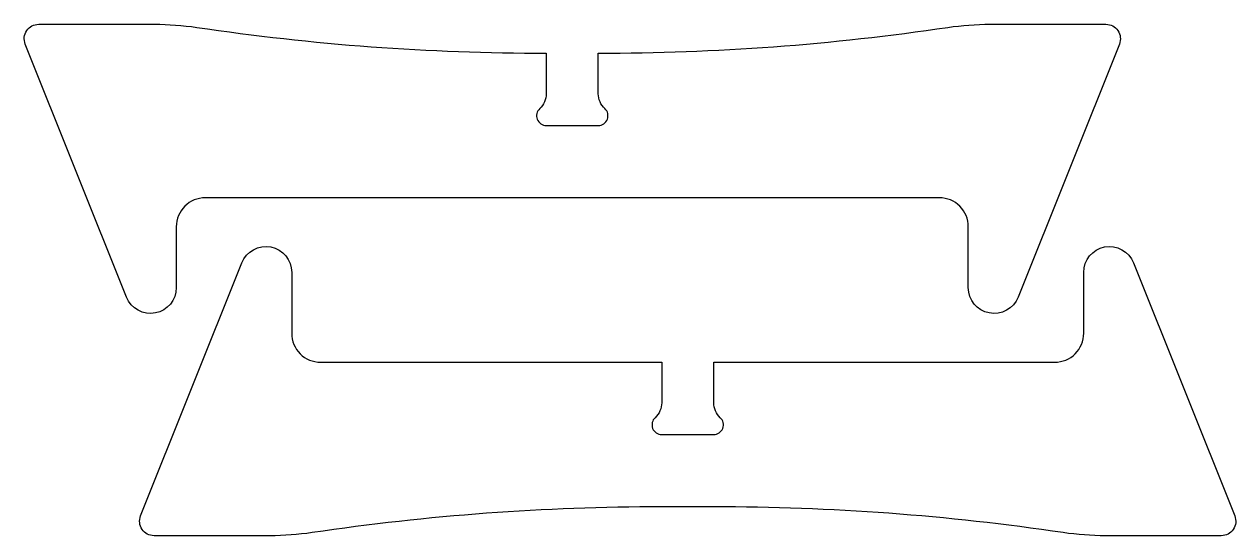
# Model space of a CAD drawing. Header units: millimetres. Extents: x 11 to 431, y -188 to -12.
import ezdxf

# ---------------------------------------------------------------- set-up
doc = ezdxf.new("R2010")
doc.units = ezdxf.units.MM
doc.header["$MEASUREMENT"] = 0

msp = doc.modelspace()

# ---------------------------------------------------------------- linework, layer by layer
for points in [[(212.27, -40.7, -0.210016), (210, -35.54), (210, -21.52, 0.036827), (330.92, -12.6, -0.036827), (345.59, -11.52), (385.62, -11.52, -0.530598), (390.26, -18.37), (355.25, -105.89, -0.825794), (338, -102.57), (338, -81.52, 0.414214), (328, -71.52), (74, -71.52, 0.414214), (64, -81.52), (64, -102.57, -0.825794), (46.75, -105.89), (11.74, -18.37, -0.530598), (16.39, -11.52), (56.41, -11.52, -0.036827), (71.08, -12.6, 0.036827), (192, -21.52), (192, -35.54, -0.210016), (189.73, -40.7, 0.683706), (192, -46.52), (210, -46.52, 0.683706)], [(231.92, -142.4, -0.210016), (229.65, -147.55, 0.683706), (231.92, -153.37), (249.92, -153.37, 0.683706), (252.18, -147.55, -0.210016), (249.92, -142.4), (249.92, -128.37), (367.92, -128.37, 0.414214), (377.92, -118.37), (377.92, -97.31, -0.825794), (395.16, -93.99), (430.17, -181.51, -0.530598), (425.53, -188.37), (385.5, -188.37, -0.036827), (370.83, -187.29, 0.036827), (249.92, -178.37), (231.92, -178.37, 0.036827), (111, -187.29, -0.036827), (96.33, -188.37), (56.3, -188.37, -0.530598), (51.66, -181.51), (86.67, -93.99, -0.825794), (103.92, -97.31), (103.92, -118.37, 0.414214), (113.92, -128.37), (231.92, -128.37)]]:
    msp.add_lwpolyline(points, format="xyb", close=True)

doc.saveas('drawing.dxf')
